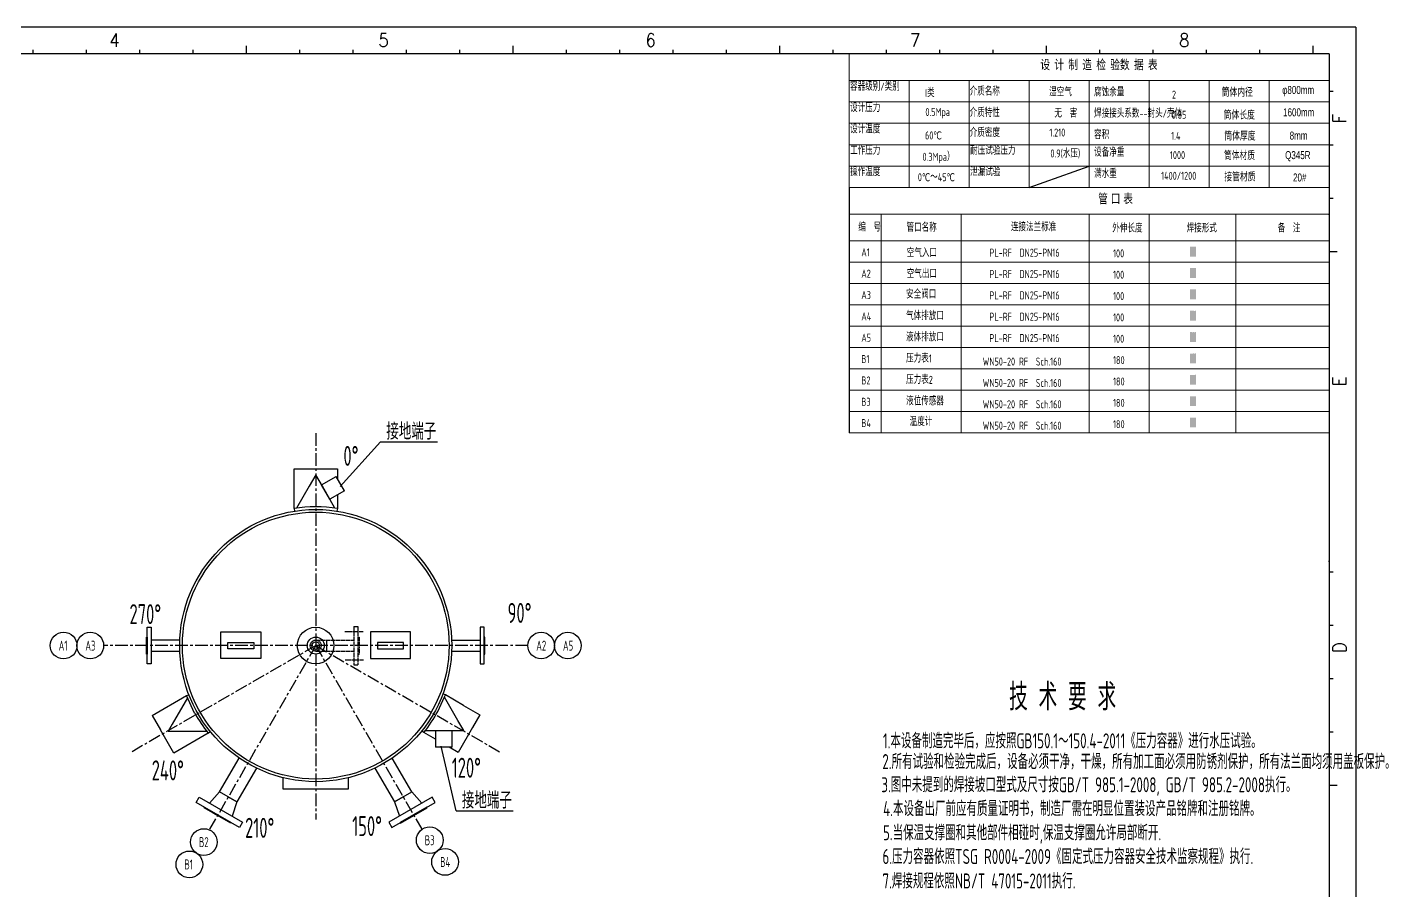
# Model space of a CAD drawing. Header units: inches. Extents: x 32075 to 38901, y -1315 to 3437.
# Drawn here: x 34817 to 38901, y 849 to 3437 of the extents above; entities that cross this region are included whole.
import ezdxf
from ezdxf.enums import TextEntityAlignment as Align

# ---------------------------------------------------------------- set-up
doc = ezdxf.new("R2010")
doc.units = ezdxf.units.IN
doc.header["$LTSCALE"] = 10
doc.header["$MEASUREMENT"] = 0
for name, pattern in [('CENTER', [2, 1.25, -0.25, 0.25, -0.25]), ('CENTER2', [1.125, 0.75, -0.125, 0.125, -0.125]), ('DASHED', [0.75, 0.5, -0.25])]:
    doc.linetypes.add(name, pattern=pattern)
for name, color, linetype in [('2细线层', 4, 'Continuous'), ('4虚线层', 6, 'DASHED'), ('6文字层', 3, 'Continuous'), ('7标注层', 4, 'Continuous'), ('CENTER', 1, 'CENTER'), ('DATA', 4, 'Continuous'), ('DIM', 4, 'Continuous'), ('图框层', 7, 'Continuous')]:
    doc.layers.add(name, color=color, linetype=linetype)
doc.layers.add('文字', color=4, linetype='Continuous', lineweight=13)
doc.styles.add('JEREH', font='isocp.shx', dxfattribs={"width": 0.7, "bigfont": 'hzfs.shx'})
doc.styles.add('JEREH1', font='isocp.shx', dxfattribs={"width": 0.75, "bigfont": 'hzfs.shx'})
doc.styles.add('PC_TEXTSTYLE', font='isocp.shx', dxfattribs={"width": 0.8, "bigfont": 'hzfs.shx'})
doc.styles.add('ROMANC', font='romanc.shx', dxfattribs={"width": 0.75})
doc.styles.get("Standard").update_dxf_attribs({"font": 'isocp.shx', "width": 0.707, "bigfont": 'hztxt.shx'})
doc.styles.add('VCADHZ', font='vcadtxt3.shx', dxfattribs={"width": 0.7, "bigfont": 'vcadhz.shx'})

msp = doc.modelspace()

# ---------------------------------------------------------------- linework, layer by layer
at = {"color": 4}
for p, q in [((37822.7, 2957.5), (38002.7, 3021.5)), ((37282.7, 2957.5), (37282.7, 2221.5)), ((35876.6, 2194.6), (35755.7, 2061)), ((35876.6, 2194.6), (36048.1, 2194.6)), ((36103.2, 1088.6), (36058.9, 1282.1)), ((36103.2, 1088.6), (36274.7, 1088.6))]:
    msp.add_line(p, q, dxfattribs=at)
for p, q in [((38720.1, 2877.5), (38722.7, 2877.5)), ((35682.4, 2096), (35662.6, 2061.8)), ((35702.2, 2061.8), (35682.4, 2096)), ((35699.9, 2065.8), (35743.2, 2090.8)), ((35617.4, 1995), (35617.4, 2057.7)), ((35662.6, 2061.8), (35624.6, 1996.1)), ((35724.9, 2022.5), (35699.9, 2065.8)), ((35740.1, 1996.1), (35702.2, 2061.8)), ((35768.2, 2047.5), (35724.9, 2022.5)), ((35747.4, 2035.4), (35747.4, 1995)), ((38720.1, 1837.5), (38722.7, 1837.5)), ((35274.7, 1600.5), (35189.1, 1600.5)), ((35189.1, 1567.5), (35274.7, 1567.5)), ((35191.7, 1374.3), (35294.8, 1433.9)), ((35318.8, 1381.4), (35294.8, 1433.9)), ((36048.7, 1386.8), (36068.9, 1430.3)), ((35297.5, 1427), (35251.9, 1348.1)), ((36108.8, 1359.3), (36068.5, 1429.2)), ((36125.5, 1404.7), (36174.3, 1376.6)), ((35191.7, 1374.3), (35216.4, 1331.5)), ((35251.9, 1348.1), (35239.8, 1327.1)), ((36126.2, 1329.3), (36108.8, 1359.3)), ((36174.3, 1376.6), (36152.6, 1338.9)), ((35256.7, 1261.8), (35216.4, 1331.5)), ((35239.8, 1327.1), (35355.2, 1327.1)), ((35359.8, 1321.3), (35256.7, 1261.8)), ((36041.2, 1303.3), (36006.2, 1323.5)), ((36010.8, 1329.3), (36126.2, 1329.3)), ((36041.2, 1329.3), (36041.2, 1279.3)), ((36091.2, 1279.3), (36091.2, 1329.3)), ((36152.6, 1338.9), (36109.3, 1264)), ((36091.2, 1279.3), (36041.2, 1279.3)), ((36109.3, 1264), (36082.8, 1279.3)), ((35394, 1145.3), (35452.7, 1246.8)), ((35970.7, 1145.3), (35912.1, 1246.8)), ((35504.6, 1216.8), (35446, 1115.3)), ((35860.1, 1216.8), (35918.7, 1115.3)), ((35394, 1145.3), (35364, 1111.3)), ((35446, 1115.3), (35394, 1145.3)), ((35918.7, 1115.3), (35970.7, 1145.3)), ((35970.7, 1145.3), (36000.7, 1111.3)), ((35420, 1130.3), (35446, 1115.3)), ((35446, 1115.3), (35431.6, 1072.3)), ((35944.7, 1130.3), (35918.7, 1115.3)), ((35918.7, 1115.3), (35933.2, 1072.3)), ((35374.1, 1083.1), (35402.7, 1066.6)), ((35990.7, 1083.1), (35962.1, 1066.6))]:
    msp.add_line(p, q)
at = {"color": 1, "linetype": 'CENTER', "ltscale": 3}
for p, q in [((35682.4, 2220.3), (35682.4, 1062.2)), ((36318.6, 1584), (35046.1, 1584)), ((35682.4, 1584), (35131.3, 1265.9)), ((35682.4, 1584), (35363.9, 1033.2)), ((35682.4, 1584), (36233.4, 1265.9)), ((35682.4, 1584), (36000.8, 1033.2))]:
    msp.add_line(p, q, dxfattribs=at)
at = {"color": 0}
for p, q in [((35768.2, 2047.5), (35743.2, 2090.8)), ((35617.4, 1995), (35618.6, 1987)), ((35747.4, 1995), (35746.1, 1987)), ((36090, 1600.5), (36175.3, 1600.5)), ((36190, 1609.4), (36188, 1609.4)), ((36188, 1609.4), (36188, 1558.6)), ((36190, 1558.6), (36190, 1609.4)), ((36090, 1567.5), (36175.3, 1567.5)), ((36188, 1558.6), (36190, 1558.6)), ((35294.8, 1433.9), (35301.9, 1436.6)), ((36071.2, 1436.1), (36063.7, 1438.9)), ((36068.9, 1430.3), (36071.2, 1436.1)), ((36125.5, 1404.7), (36071.2, 1436.1)), ((35359.8, 1321.3), (35366, 1326.4)), ((36006.2, 1323.5), (36000, 1328.6))]:
    msp.add_line(p, q, dxfattribs=at)
msp.add_lwpolyline([(35617.4, 2057.7), (35617.4, 2114), (35747.4, 2114), (35747.4, 2083.5)])
for points in [[(35176.4, 1529), (35176.4, 1639), (35189.1, 1639), (35189.1, 1529)], [(35174.4, 1558.6), (35174.4, 1609.4), (35176.4, 1609.4), (35176.4, 1558.6)], [(35398, 1625), (35518, 1625), (35518, 1545), (35398, 1545)], [(35419, 1593.6), (35497.1, 1593.6), (35497.1, 1574.5), (35419, 1574.5)], [(35966.7, 1625), (35846.7, 1625), (35846.7, 1545), (35966.7, 1545)], [(35945.7, 1593.6), (35867.6, 1593.6), (35867.6, 1574.5), (35945.7, 1574.5)], [(35332.8, 1129.3), (35462.7, 1054.3), (35454, 1039.1), (35324.1, 1114.1)], [(36031.9, 1129.3), (35902, 1054.3), (35910.7, 1039.1), (36040.6, 1114.1)], [(35349.2, 1099.6), (35428.9, 1053.6), (35427.9, 1051.9), (35348.2, 1097.9)], [(36015.5, 1099.6), (35935.9, 1053.6), (35936.9, 1051.9), (36016.5, 1097.9)]]:
    msp.add_lwpolyline(points, close=True)
msp.add_lwpolyline([(36188, 1529), (36188, 1639), (36175.3, 1639), (36175.3, 1529)], close=True, dxfattribs=at)
at = {"color": 4}
msp.add_lwpolyline([(35583.6, 1188.2), (35583.6, 1154.1), (35781.1, 1154.1), (35781.1, 1188.2)], dxfattribs=at)
for radius in [408, 400]:
    msp.add_circle((35682.4, 1584), radius)
at = {"color": 0}
for centre, radius in [((35682.1, 1584), 55), ((35682.4, 1584), 25.5), ((35682.4, 1584), 11.5)]:
    msp.add_circle(centre, radius, dxfattribs=at)
for centre, radius, start, end in [((35682.4, 1584), 416, 81.0118, 98.9882), ((35792.8, 1660.4), 549.9, 210.4831, 218.071), ((35682.4, 1584), 416, 321.1894, 331.693)]:
    msp.add_arc(centre, radius, start, end, dxfattribs=at)
at = {"layer": '2细线层'}
for p, q in [((38802.7, 3437.5), (32074.7, 3437.5)), ((38802.7, 3437.5), (38802.7, -1314.5)), ((34834.7, 3357.5), (34834.7, 3369.5)), ((34994.7, 3357.5), (34994.7, 3369.5)), ((35154.7, 3357.5), (35154.7, 3369.5)), ((35314.7, 3357.5), (35314.7, 3369.5)), ((35474.7, 3357.5), (35474.7, 3381.5)), ((35634.7, 3357.5), (35634.7, 3369.5)), ((35794.7, 3357.5), (35794.7, 3369.5)), ((35954.7, 3357.5), (35954.7, 3369.5)), ((36114.7, 3357.5), (36114.7, 3369.5)), ((36274.7, 3357.5), (36274.7, 3381.5)), ((36434.7, 3357.5), (36434.7, 3369.5)), ((36594.7, 3357.5), (36594.7, 3369.5)), ((36754.7, 3357.5), (36754.7, 3369.5)), ((36914.7, 3357.5), (36914.7, 3369.5)), ((37074.7, 3357.5), (37074.7, 3381.5)), ((37234.7, 3357.5), (37234.7, 3369.5)), ((37394.7, 3357.5), (37394.7, 3369.5)), ((37554.7, 3357.5), (37554.7, 3369.5)), ((37714.7, 3357.5), (37714.7, 3369.5)), ((37874.7, 3357.5), (37874.7, 3381.5)), ((38034.7, 3357.5), (38034.7, 3369.5)), ((38194.7, 3357.5), (38194.7, 3369.5)), ((38354.7, 3357.5), (38354.7, 3369.5)), ((38514.7, 3357.5), (38514.7, 3369.5)), ((38674.7, 3357.5), (38674.7, 3381.5)), ((38722.7, 3245.5), (38734.7, 3245.5)), ((38722.7, 3085.5), (38734.7, 3085.5)), ((38722.7, 2925.5), (38734.7, 2925.5)), ((38722.7, 2765.5), (38746.7, 2765.5)), ((38722.7, 1805.5), (38734.7, 1805.5)), ((38722.7, 1645.5), (38734.7, 1645.5)), ((38722.7, 1485.5), (38734.7, 1485.5)), ((38722.7, 1325.5), (38734.7, 1325.5)), ((38722.7, 1165.5), (38746.7, 1165.5))]:
    msp.add_line(p, q, dxfattribs=at)
at = {"layer": '4虚线层', "ltscale": 0.5}
for p, q in [((35796.4, 1641.5), (35808.4, 1641.5)), ((35796.4, 1641.5), (35796.4, 1526.5)), ((35808.4, 1641.5), (35808.4, 1526.5)), ((35682.4, 1600.5), (35796.4, 1600.5)), ((35714.4, 1600.5), (35714.4, 1567.5)), ((35808.4, 1609.5), (35812.4, 1609.5)), ((35812.4, 1609.5), (35812.4, 1558.5)), ((35682.4, 1567.5), (35796.4, 1567.5)), ((35808.4, 1558.5), (35812.4, 1558.5)), ((35796.4, 1526.5), (35808.4, 1526.5))]:
    msp.add_line(p, q, dxfattribs=at)
msp.add_circle((35682.4, 1584), 16.5, dxfattribs=at)
at = {"layer": '7标注层', "ltscale": 100}
for centre in [(34926.1, 1584), (35006.1, 1584), (36358.6, 1584), (36438.6, 1584), (35346.9, 995.1), (36024.3, 1000.8), (35303.3, 928.1), (36070.3, 935.4)]:
    msp.add_circle(centre, 40, dxfattribs=at)
at = {"layer": 'CENTER', "linetype": 'CENTER2'}
for p, q in [((35769.9, 1626.5), (35825.5, 1626.5)), ((35770.3, 1541.5), (35826.3, 1541.5))]:
    msp.add_line(p, q, dxfattribs=at)
at = {"layer": '图框层'}
for q in [(32274.7, 3357.5), (38722.7, -1234.5)]:
    msp.add_line((38722.7, 3357.5), q, dxfattribs=at)
at = {"layer": '文字'}
for p, q in [((37282.7, 2983.1), (37282.7, 3357.5)), ((37282.7, 2983.1), (37282.7, 3357.5)), ((37282.7, 2957.5), (37282.7, 3357.5)), ((37282.7, 2957.5), (37282.7, 3357.5)), ((38722.7, 3277.5), (37282.7, 3277.5)), ((38722.7, 3277.5), (37282.7, 3277.5)), ((37462.7, 2957.5), (37462.7, 3277.5)), ((37642.7, 2957.5), (37642.7, 3277.5)), ((37822.7, 2957.5), (37822.7, 3277.5)), ((38002.7, 2957.5), (38002.7, 3277.5)), ((38182.7, 2957.5), (38182.7, 3277.5)), ((38362.7, 2957.5), (38362.7, 3277.5)), ((38542.7, 2957.5), (38542.7, 3277.5)), ((38722.7, 3213.5), (37282.7, 3213.5)), ((38722.7, 3213.5), (37282.7, 3213.5)), ((38722.7, 3149.5), (37282.7, 3149.5)), ((38722.7, 3149.5), (37282.7, 3149.5)), ((38722.7, 3085.5), (37282.7, 3085.5)), ((38722.7, 3085.5), (37282.7, 3085.5)), ((38722.7, 3021.5), (37282.7, 3021.5)), ((38722.7, 3021.5), (37282.7, 3021.5)), ((38722.7, 2957.5), (37282.7, 2957.5)), ((38722.7, 2957.5), (37282.7, 2957.5)), ((38717.4, 2957.5), (37282.7, 2957.5)), ((38722.7, 2957.5), (37282.7, 2957.5)), ((38722.7, 2957.5), (37282.7, 2957.5)), ((38722.7, 2957.5), (37282.7, 2957.5)), ((38720.1, 2957.5), (37282.7, 2957.5)), ((38722.7, 2877.5), (37282.7, 2877.5)), ((38722.7, 2877.5), (37282.7, 2877.5)), ((37378.7, 2221.5), (37378.7, 2877.5)), ((37618.7, 2221.5), (37618.7, 2877.5)), ((38002.7, 2221.5), (38002.7, 2877.5)), ((38182.7, 2221.5), (38182.7, 2877.5)), ((38442.7, 2221.5), (38442.7, 2877.5)), ((38722.7, 2797.5), (37282.7, 2797.5)), ((38722.7, 2733.5), (37282.7, 2733.5)), ((38722.7, 2669.5), (37282.7, 2669.5)), ((38722.7, 2605.5), (37282.7, 2605.5)), ((38722.7, 2541.5), (37282.7, 2541.5)), ((38722.7, 2477.5), (37282.7, 2477.5)), ((38722.7, 2477.5), (37282.7, 2477.5)), ((38722.7, 2413.5), (37282.7, 2413.5)), ((38722.7, 2413.5), (37282.7, 2413.5)), ((38722.7, 2349.5), (37282.7, 2349.5)), ((38722.7, 2285.5), (37282.7, 2285.5)), ((38722.7, 2221.5), (37282.7, 2221.5))]:
    msp.add_line(p, q, dxfattribs=at)

# ---------------------------------------------------------------- texts
at = {"layer": '2细线层', "style": 'ROMANC', "width": 0.9}
for s, p in [('4', (35063.4, 3378.8)), ('5', (35870.5, 3378.8)), ('6', (36671.4, 3378.8)), ('7', (37465, 3378.8)), ('8', (38272.2, 3378.8))]:
    msp.add_text(s, height=40, dxfattribs=at).set_placement(p)
for s, p in [('F', (38773.6, 3149.9)), ('E', (38773.6, 2361.8)), ('D', (38773.6, 1562))]:
    msp.add_text(s, height=40, rotation=90, dxfattribs=at).set_placement(p)
at = {"layer": '6文字层', "style": 'PC_TEXTSTYLE'}
for s, height, width, p in [('接地端子', 50, 0.75, (35894.1, 2201.3)), ('0%%D', 60, 0.667, (35765.4, 2122.7)), ('270%%D', 60, 0.667, (35123.8, 1648.2)), ('90%%D', 60, 0.667, (36257.9, 1652)), ('240%%D', 60, 0.667, (35190.3, 1179.9)), ('120%%D', 60, 0.667, (36090.4, 1187.8)), ('接地端子', 50, 0.75, (36120.7, 1095.4)), ('210%%D', 60, 0.667, (35470.5, 1007.7)), ('150%%D', 60, 0.667, (35791.8, 1012.9))]:
    msp.add_text(s, height=height, dxfattribs=dict(at, width=width)).set_placement(p)
at = {"layer": '7标注层', "style": 'JEREH', "width": 0.7}
for s, height, p in [(' 技 术 要 求', 80.36, (37729.8, 1389.8)), ('5.当保温支撑圈和其他部件相碰时,保温支撑圈允许局部断开.', 45, (37383.9, 1000.5)), ('6.压力容器依照TSG R0004-2009《固定式压力容器安全技术监察规程》执行.', 45, (37382.4, 929.2)), ('7.焊接规程依照NB/T 47015-2011执行.', 45, (37382.4, 855.9))]:
    msp.add_text(s, height=height, dxfattribs=at).set_placement(p)
for s, p in [('1.本设备制造完毕后，应按照GB150.1～150.4-2011《压力容器》进行水压试验。', (37383.7, 1298.5)), ('2.所有试验和检验完成后，设备必须干净，干燥，所有加工面必须用防锈剂保护，所有法兰面均须用盖板保护。', (37382, 1236.3)), ('3.图中未提到的焊接坡口型式及尺寸按GB/T 985.1-2008, GB/T 985.2-2008执行。', (37379.1, 1166.9)), ('4.本设备出厂前应有质量证明书，制造厂需在明显位置装设产品铭牌和注册铭牌。', (37384.3, 1095.3))]:
    msp.add_text(s, height=45, dxfattribs=at).set_placement(p, align=Align.MIDDLE_LEFT)
at = {"layer": 'DATA', "style": 'VCADHZ', "width": 0.75}
for s, p in [('筒体内径', (38446.6, 3244.5)), ('φ800mm', (38629.3, 3246.1)), ('筒体长度', (38452.6, 3176.4)), ('1600mm', (38630.9, 3182.5)), ('筒体厚度', (38454.7, 3113.4)), ('8mm', (38630.5, 3112.8)), ('筒体材质', (38453.2, 3054.8)), ('Q345R', (38628.3, 3051.1)), ('接管材质', (38454.5, 2990.9)), ('20#', (38633.9, 2987.2))]:
    msp.add_text(s, height=24, dxfattribs=at).set_placement(p, align=Align.MIDDLE)
at = {"layer": 'DIM', "style": 'JEREH', "width": 0.7}
for s, p in [('A1', (34911.3, 1568.8)), ('A3', (34991.3, 1568.8)), ('A2', (36343.9, 1568.8)), ('A5', (36423.9, 1568.8)), ('B2', (35332.2, 979.9)), ('B3', (36009.5, 985.6)), ('B1', (35288.5, 912.9)), ('B4', (36055.6, 920.2))]:
    msp.add_text(s, height=30, dxfattribs=at).set_placement(p)
at = {"layer": '文字', "style": 'JEREH', "width": 0.7}
msp.add_text('设 计 制 造 检 验数 据 表', height=32, dxfattribs=at).set_placement((38031.8, 3308.7), align=Align.CENTER)
at = {"layer": '文字', "width": 0.7}
for s, height, style, p in [('容器级别/类别             ', 24, 'JEREH', (37285.3, 3247.7)), ('容器级别/类别             ', 24, 'JEREH', (37285.3, 3247.7)), ('I类', 24, 'JEREH', (37510.4, 3228.6)), ('介质名称', 24, 'JEREH', (37643.8, 3232.9)), ('腐蚀余量', 24, 'JEREH', (38017.1, 3230.8)), ('2', 24, 'JEREH', (38250.7, 3223.7)), ('设计压力', 24, 'JEREH', (37285.3, 3183.7)), ('介质特性', 24, 'JEREH', (37643.8, 3168.9)), ('无  害', 24, 'JEREH', (37898.2, 3167.2)), ('焊接接头系数', 24, 'JEREH', (38017.1, 3166.8)), ('焊接接头系数--封头/壳体', 24, 'JEREH', (38017.1, 3166.8)), ('0.85', 24, 'JEREH1', (38249.9, 3163.1)), ('设计温度', 24, 'JEREH', (37285.3, 3119.7)), ('介质密度', 24, 'JEREH', (37644, 3109)), ('1.210', 24, 'JEREH', (37883.1, 3109.8)), ('容积', 24, 'JEREH', (38017.1, 3102.8)), ('1.4', 24, 'JEREH', (38248.5, 3100)), ('工作压力', 24, 'JEREH', (37285.3, 3055.7)), ('耐压试验压力', 24, 'JEREH', (37645.3, 3055.7)), ('0.9(水压)', 24, 'JEREH', (37886.1, 3047.1)), ('设备净重', 24, 'JEREH', (38017.2, 3050.2)), ('1000', 24, 'JEREH', (38244.5, 3042.2)), ('操作温度', 24, 'JEREH', (37285.3, 2991.7)), ('泄漏试验', 24, 'JEREH', (37645.3, 2991.7)), ('满水重', 24, 'JEREH', (38017.2, 2986.2)), ('1400/1200', 24, 'JEREH', (38218.3, 2980.2)), ('管 口 表', 32, 'VCADHZ', (38029.6, 2906.9)), ('III', 30, 'JEREH', (38304.8, 2749.8)), ('空气入口', 24, 'JEREH', (37455.4, 2748.8)), ('100', 24, 'JEREH', (38074, 2747.6)), ('空气出口', 24, 'JEREH', (37454.8, 2686)), ('100', 24, 'JEREH', (38074, 2683.6)), ('III', 30, 'JEREH', (38304.8, 2685.8)), ('安全阀口', 24, 'JEREH', (37453.3, 2624.6)), ('100', 24, 'JEREH', (38074, 2619.6)), ('III', 30, 'JEREH', (38304.8, 2621.8)), ('气体排放口', 24, 'JEREH', (37453.1, 2560.2)), ('100', 24, 'JEREH', (38074, 2555.6)), ('III', 30, 'JEREH', (38304.8, 2557.8)), ('液体排放口', 24, 'JEREH', (37453.1, 2496.2)), ('100', 24, 'JEREH', (38074, 2491.6)), ('III', 30, 'JEREH', (38304.8, 2493.8)), ('压力表1', 24, 'JEREH', (37453.3, 2432.6)), ('180', 24, 'JEREH', (38074, 2427.6)), ('III', 30, 'JEREH', (38304.8, 2429.8)), ('压力表2', 24, 'JEREH', (37453.3, 2368.6)), ('180', 24, 'JEREH', (38074, 2363.6)), ('III', 30, 'JEREH', (38304.8, 2365.8)), ('液位传感器', 24, 'JEREH', (37453.3, 2304.6)), ('III', 30, 'JEREH', (38304.8, 2301.8)), ('180', 24, 'JEREH', (38074, 2299.6)), ('温度计', 24, 'JEREH', (37463.9, 2243)), ('180', 24, 'JEREH', (38074, 2235.6)), ('III', 30, 'JEREH', (38304.8, 2237.8))]:
    msp.add_text(s, height=height, dxfattribs=dict(at, style=style)).set_placement(p)
at = {"layer": '文字', "style": 'JEREH', "width": 0.7}
for s, p in [('湿空气', (37916.4, 3246)), ('0.5Mpa', (37548, 3179.9)), ('60℃', (37535, 3113.3)), ('0.3Mpa）', (37550.5, 3049)), ('0℃～45℃', (37544, 2987.9)), ('PL-RF  DN25-PN16', (37808.5, 2761.8)), ('PL-RF  DN25-PN16', (37808.5, 2697.8)), ('PL-RF  DN25-PN16', (37808.5, 2633.8)), ('PL-RF  DN25-PN16', (37808.5, 2569.8)), ('PL-RF  DN25-PN16', (37808.5, 2505.8)), ('WN50-20 RF  Sch.160', (37801.2, 2435.4)), ('WN50-20 RF  Sch.160', (37801.2, 2371.4)), ('WN50-20 RF  Sch.160', (37801.2, 2307.4)), ('WN50-20 RF  Sch.160', (37801.2, 2243.4))]:
    msp.add_text(s, height=24, dxfattribs=at).set_placement(p, align=Align.MIDDLE)
for s, p in [('编  号', (37309.8, 2837.5)), ('管口名称', (37454.5, 2836.7)), ('连接法兰标准', (37767.7, 2838.4)), ('外伸长度 ', (38071.7, 2834.7)), ('焊接形式', (38294.7, 2834.7)), ('备  注', (38568, 2834.7))]:
    msp.add_text(s, height=24, dxfattribs=at).set_placement(p, align=Align.MIDDLE_LEFT)
at = {"layer": '文字', "width": 0.7}
for s, p in [('A1', (37319, 2750.8)), ('A2', (37319, 2686.8)), ('A3', (37319, 2622.8)), ('A4', (37319, 2558.8)), ('A5', (37319, 2494.8)), ('B1', (37319, 2430.8)), ('B2', (37319, 2366.8)), ('B3', (37319, 2302.8)), ('B4', (37319, 2238.8))]:
    msp.add_text(s, height=24, dxfattribs=at).set_placement(p)

doc.saveas('drawing.dxf')
